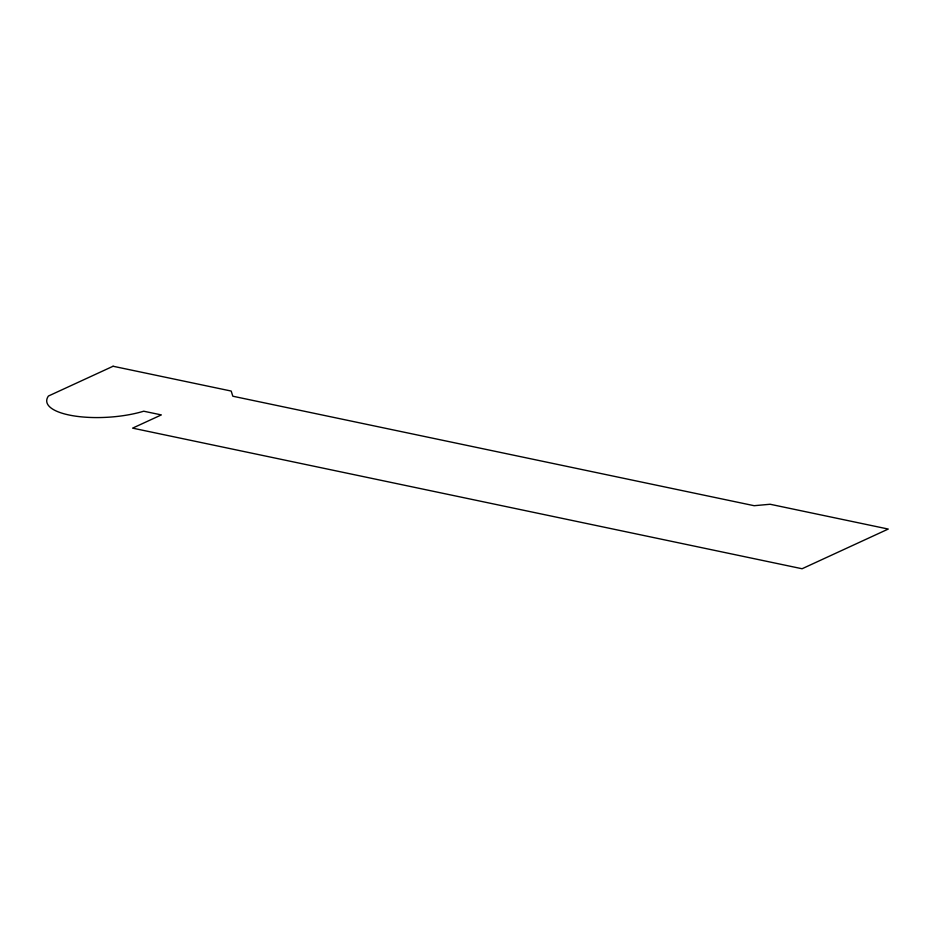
<?xml version="1.0" encoding="UTF-8"?>
<svg xmlns="http://www.w3.org/2000/svg" width="935" height="935" viewBox="0 0 935 935"><rect width="100%" height="100%" fill="white"/><g stroke="black" fill="none" stroke-linecap="round" stroke-linejoin="round"><path stroke-width="1.4" d="M113.077 366.251L48.445 396.019A60.798 19.892 -3.7 0 0 73.923 415.9A60.798 19.892 -3.7 0 0 143.709 411.213L161.334 414.906L132.606 428.136L802.078 568.749L888.25 529.058L770.136 504.257L754.148 505.706L232.815 396.218L231.19 391.052L113.077 366.251"/></g></svg>
